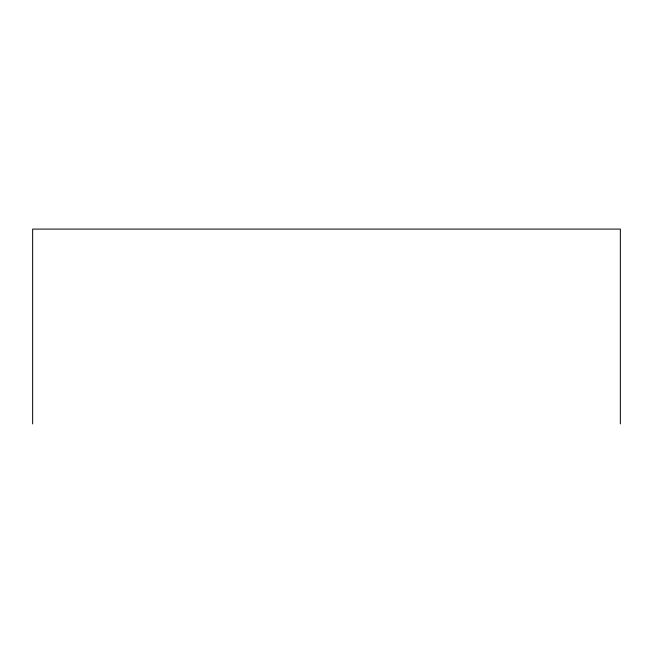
<?xml version="1.0" encoding="UTF-8"?>
<svg xmlns="http://www.w3.org/2000/svg" width="653" height="653" viewBox="0 0 653 653"><rect width="100%" height="100%" fill="white"/><g stroke="black" fill="none" stroke-linecap="round" stroke-linejoin="round"><path stroke-width="0.98" d="M620.35 423.903L620.35 229.097L32.65 229.097L32.65 423.903"/></g></svg>
